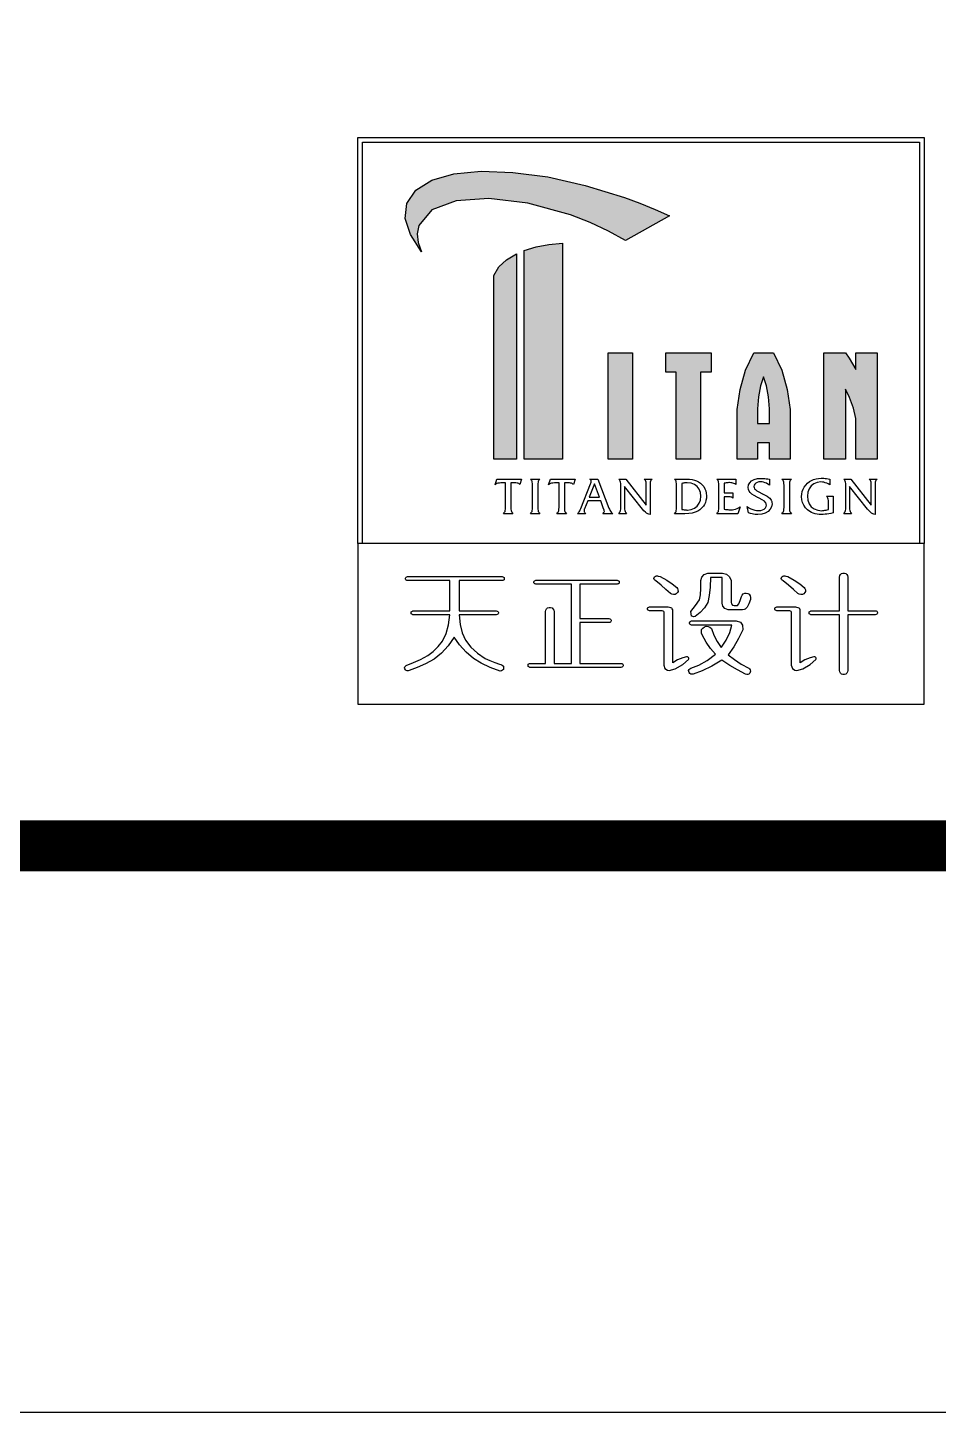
# Model space of a CAD drawing. Header units: millimetres. Extents: x -13522 to 160130, y -106845 to 23204.
# Drawn here: x 86888 to 88495, y -59400 to -56956 of the extents above; entities that cross this region are included whole.
import ezdxf
from ezdxf.enums import TextEntityAlignment as Align

# ---------------------------------------------------------------- set-up
doc = ezdxf.new("R2010")
doc.units = ezdxf.units.MM
doc.layers.add('0DataFlow-NsTitanTitle', color=8, linetype='Continuous')
doc.styles.add('TitleText', font='arial.ttf')

# ---------------------------------------------------------------- blocks, each defined once
blk = doc.blocks.new('titanlogo')
h = blk.add_hatch(color=256)
h.paths.add_polyline_path([(-169.143, 11.133), (-168.794, 10.997), (-168.469, 10.845), (-168.172, 10.68), (-167.392, 11.118), (-167.649, 11.231), (-167.916, 11.339), (-168.191, 11.441), (-168.882, 11.654), (-169.543, 11.802), (-170.16, 11.884), (-170.717, 11.902), (-171.199, 11.856), (-171.589, 11.745), (-171.873, 11.572), (-172.033, 11.335), (-172.059, 11.072), (-171.968, 10.785), (-171.77, 10.481), (-171.829, 10.643), (-171.846, 10.798), (-171.82, 10.945), (-171.589, 11.22), (-171.162, 11.38), (-170.582, 11.42), (-169.894, 11.339)])
h.paths.add_polyline_path([(-169.958, 6.822), (-169.283, 6.822), (-169.283, 10.637), (-169.522, 10.613), (-169.749, 10.569), (-169.958, 10.507)])
h.paths.add_polyline_path([(-170.498, 6.822), (-170.098, 6.822), (-170.098, 10.447), (-170.272, 10.342), (-170.407, 10.214), (-170.498, 10.062)])
h.paths.add_polyline_path([(-168.476, 6.822), (-168.045, 6.822), (-168.045, 8.7), (-168.476, 8.7)])
h.paths.add_polyline_path([(-167.276, 6.822), (-166.845, 6.822), (-166.845, 8.359), (-166.66, 8.359), (-166.66, 8.7), (-166.927, 8.7), (-167.193, 8.7), (-167.46, 8.7), (-167.46, 8.359), (-167.276, 8.359)])
h.paths.add_polyline_path([(-166.203, 6.822), (-165.839, 6.822), (-165.839, 7.108), (-165.631, 7.108), (-165.631, 6.822), (-165.267, 6.822), (-165.267, 7.696), (-165.321, 8.049), (-165.414, 8.391), (-165.562, 8.7), (-165.908, 8.7), (-166.056, 8.391), (-166.15, 8.049), (-166.203, 7.696)])
h.paths.add_polyline_path([(-165.839, 7.449), (-165.839, 7.713), (-165.824, 7.921), (-165.79, 8.114), (-165.735, 8.276), (-165.683, 8.114), (-165.649, 7.921), (-165.631, 7.713), (-165.631, 7.449)], flags=16)
h.paths.add_polyline_path([(-164.669, 6.822), (-164.291, 6.822), (-164.291, 8.059), (-164.217, 7.911), (-164.149, 7.72), (-164.109, 7.541), (-164.109, 6.822), (-163.732, 6.822), (-163.732, 8.7), (-164.109, 8.7), (-164.109, 8.407), (-164.165, 8.506), (-164.227, 8.603), (-164.291, 8.7), (-164.669, 8.7)])
for p, q in [((-172.897, 12.498), (-162.899, 12.498)), ((-172.897, 5.333), (-172.897, 12.498)), ((-162.899, 12.498), (-162.899, 5.333)), ((-172.814, 12.415), (-162.982, 12.415)), ((-172.814, 5.333), (-172.814, 12.415)), ((-162.982, 12.415), (-162.982, 5.333)), ((-171.873, 11.572), (-171.589, 11.745)), ((-171.589, 11.745), (-171.199, 11.856)), ((-171.199, 11.856), (-170.717, 11.902)), ((-170.717, 11.902), (-170.16, 11.884)), ((-170.16, 11.884), (-169.543, 11.802)), ((-169.543, 11.802), (-168.882, 11.654)), ((-172.033, 11.335), (-171.873, 11.572)), ((-168.882, 11.654), (-168.191, 11.441)), ((-172.059, 11.072), (-172.033, 11.335)), ((-171.162, 11.38), (-171.589, 11.22)), ((-170.582, 11.42), (-171.162, 11.38)), ((-169.894, 11.339), (-170.582, 11.42)), ((-169.143, 11.133), (-169.894, 11.339)), ((-168.191, 11.441), (-167.916, 11.339)), ((-167.916, 11.339), (-167.649, 11.231)), ((-171.968, 10.785), (-172.059, 11.072)), ((-171.589, 11.22), (-171.82, 10.945)), ((-168.794, 10.997), (-169.143, 11.133)), ((-168.469, 10.845), (-168.794, 10.997)), ((-167.392, 11.118), (-168.172, 10.68)), ((-167.649, 11.231), (-167.392, 11.118)), ((-171.77, 10.481), (-171.968, 10.785)), ((-171.82, 10.945), (-171.846, 10.798)), ((-171.846, 10.798), (-171.829, 10.643)), ((-168.172, 10.68), (-168.469, 10.845)), ((-171.829, 10.643), (-171.77, 10.481)), ((-169.958, 10.507), (-169.749, 10.569)), ((-169.749, 10.569), (-169.522, 10.613)), ((-169.522, 10.613), (-169.283, 10.637)), ((-169.283, 10.637), (-169.283, 6.822)), ((-170.407, 10.214), (-170.272, 10.342)), ((-170.272, 10.342), (-170.098, 10.447)), ((-170.098, 10.447), (-170.098, 6.822)), ((-169.958, 6.822), (-169.958, 10.507)), ((-170.498, 10.062), (-170.407, 10.214)), ((-170.498, 6.822), (-170.498, 10.062)), ((-168.476, 8.7), (-168.045, 8.7)), ((-168.476, 6.822), (-168.476, 8.7)), ((-168.045, 8.7), (-168.045, 6.822)), ((-167.46, 8.359), (-167.46, 8.7)), ((-167.46, 8.7), (-167.193, 8.7)), ((-167.193, 8.7), (-166.927, 8.7)), ((-166.927, 8.7), (-166.66, 8.7)), ((-166.66, 8.7), (-166.66, 8.359)), ((-166.056, 8.391), (-165.908, 8.7)), ((-165.908, 8.7), (-165.562, 8.7)), ((-165.562, 8.7), (-165.414, 8.391)), ((-164.669, 8.7), (-164.291, 8.7)), ((-164.669, 6.822), (-164.669, 8.7)), ((-164.291, 8.7), (-164.227, 8.603)), ((-164.227, 8.603), (-164.165, 8.506)), ((-164.109, 8.407), (-164.109, 8.7)), ((-164.109, 8.7), (-163.732, 8.7)), ((-163.732, 8.7), (-163.732, 6.822)), ((-167.276, 8.359), (-167.46, 8.359)), ((-167.276, 6.822), (-167.276, 8.359)), ((-166.66, 8.359), (-166.845, 8.359)), ((-166.845, 8.359), (-166.845, 6.822)), ((-166.15, 8.049), (-166.056, 8.391)), ((-165.414, 8.391), (-165.321, 8.049)), ((-164.165, 8.506), (-164.109, 8.407)), ((-165.79, 8.114), (-165.824, 7.921)), ((-165.735, 8.276), (-165.79, 8.114)), ((-165.683, 8.114), (-165.735, 8.276)), ((-165.649, 7.921), (-165.683, 8.114)), ((-166.203, 7.696), (-166.15, 8.049)), ((-165.824, 7.921), (-165.839, 7.713)), ((-165.631, 7.713), (-165.649, 7.921)), ((-165.321, 8.049), (-165.267, 7.696)), ((-164.217, 7.911), (-164.291, 8.059)), ((-164.291, 8.059), (-164.291, 6.822)), ((-164.149, 7.72), (-164.217, 7.911)), ((-166.203, 6.822), (-166.203, 7.696)), ((-165.839, 7.713), (-165.839, 7.449)), ((-165.631, 7.449), (-165.631, 7.713)), ((-165.267, 7.696), (-165.267, 6.822)), ((-164.109, 7.541), (-164.149, 7.72)), ((-165.839, 7.449), (-165.631, 7.449)), ((-164.109, 6.822), (-164.109, 7.541)), ((-165.631, 7.108), (-165.839, 7.108)), ((-165.839, 7.108), (-165.839, 6.822)), ((-165.631, 6.822), (-165.631, 7.108)), ((-170.098, 6.822), (-170.498, 6.822)), ((-169.283, 6.822), (-169.958, 6.822)), ((-168.045, 6.822), (-168.476, 6.822)), ((-166.845, 6.822), (-167.276, 6.822)), ((-165.839, 6.822), (-166.203, 6.822)), ((-165.267, 6.822), (-165.631, 6.822)), ((-164.291, 6.822), (-164.669, 6.822)), ((-163.732, 6.822), (-164.109, 6.822)), ((-170.472, 6.371), (-170.442, 6.471)), ((-170.458, 6.381), (-170.472, 6.371)), ((-170.441, 6.39), (-170.458, 6.381)), ((-170.442, 6.471), (-170.005, 6.471)), ((-170.422, 6.396), (-170.441, 6.39)), ((-170.398, 6.4), (-170.422, 6.396)), ((-170.371, 6.403), (-170.398, 6.4)), ((-170.339, 6.404), (-170.371, 6.403)), ((-170.29, 6.404), (-170.339, 6.404)), ((-170.29, 5.968), (-170.29, 6.404)), ((-170.126, 6.404), (-170.194, 6.404)), ((-170.194, 6.404), (-170.194, 5.968)), ((-170.105, 6.403), (-170.126, 6.404)), ((-170.086, 6.401), (-170.105, 6.403)), ((-170.07, 6.396), (-170.086, 6.401)), ((-170.056, 6.39), (-170.07, 6.396)), ((-170.044, 6.382), (-170.056, 6.39)), ((-170.034, 6.372), (-170.044, 6.382)), ((-170.005, 6.471), (-170.034, 6.372)), ((-169.837, 6.459), (-169.849, 6.471)), ((-169.849, 6.471), (-169.682, 6.471)), ((-169.828, 6.446), (-169.837, 6.459)), ((-169.821, 6.432), (-169.828, 6.446)), ((-169.817, 6.414), (-169.821, 6.432)), ((-169.814, 6.392), (-169.817, 6.414)), ((-169.813, 6.363), (-169.814, 6.392)), ((-169.813, 5.968), (-169.813, 6.363)), ((-169.717, 6.392), (-169.718, 6.363)), ((-169.718, 6.363), (-169.718, 5.968)), ((-169.714, 6.414), (-169.717, 6.392)), ((-169.71, 6.432), (-169.714, 6.414)), ((-169.703, 6.446), (-169.71, 6.432)), ((-169.694, 6.459), (-169.703, 6.446)), ((-169.682, 6.471), (-169.694, 6.459)), ((-169.528, 6.371), (-169.497, 6.471)), ((-169.514, 6.381), (-169.528, 6.371)), ((-169.497, 6.39), (-169.514, 6.381)), ((-169.497, 6.471), (-169.061, 6.471)), ((-169.477, 6.396), (-169.497, 6.39)), ((-169.454, 6.4), (-169.477, 6.396)), ((-169.426, 6.403), (-169.454, 6.4)), ((-169.394, 6.404), (-169.426, 6.403)), ((-169.345, 6.404), (-169.394, 6.404)), ((-169.345, 5.968), (-169.345, 6.404)), ((-169.181, 6.404), (-169.25, 6.404)), ((-169.25, 6.404), (-169.25, 5.968)), ((-169.16, 6.403), (-169.181, 6.404)), ((-169.141, 6.401), (-169.16, 6.403)), ((-169.125, 6.396), (-169.141, 6.401)), ((-169.111, 6.39), (-169.125, 6.396)), ((-169.099, 6.382), (-169.111, 6.39)), ((-169.089, 6.372), (-169.099, 6.382)), ((-169.061, 6.471), (-169.089, 6.372)), ((-168.959, 5.953), (-168.787, 6.389)), ((-168.719, 6.386), (-168.813, 6.15)), ((-168.791, 6.465), (-168.798, 6.471)), ((-168.798, 6.471), (-168.659, 6.471)), ((-168.786, 6.459), (-168.791, 6.465)), ((-168.787, 6.389), (-168.784, 6.397)), ((-168.782, 6.453), (-168.786, 6.459)), ((-168.784, 6.397), (-168.781, 6.405)), ((-168.779, 6.447), (-168.782, 6.453)), ((-168.781, 6.405), (-168.779, 6.413)), ((-168.777, 6.441), (-168.779, 6.447)), ((-168.779, 6.413), (-168.778, 6.42)), ((-168.778, 6.42), (-168.777, 6.427)), ((-168.777, 6.434), (-168.777, 6.441)), ((-168.777, 6.427), (-168.777, 6.434)), ((-168.632, 6.15), (-168.719, 6.386)), ((-168.659, 6.471), (-168.465, 5.959)), ((-168.279, 6.459), (-168.291, 6.471)), ((-168.291, 6.471), (-168.167, 6.471)), ((-168.27, 6.446), (-168.279, 6.459)), ((-168.263, 6.432), (-168.27, 6.446)), ((-168.258, 6.414), (-168.263, 6.432)), ((-168.256, 6.392), (-168.258, 6.414)), ((-168.255, 6.363), (-168.256, 6.392)), ((-168.255, 5.968), (-168.255, 6.363)), ((-168.167, 6.471), (-167.805, 6.012)), ((-167.83, 6.459), (-167.841, 6.471)), ((-167.841, 6.471), (-167.703, 6.471)), ((-167.82, 6.446), (-167.83, 6.459)), ((-167.814, 6.432), (-167.82, 6.446)), ((-167.809, 6.414), (-167.814, 6.432)), ((-167.806, 6.392), (-167.809, 6.414)), ((-167.805, 6.363), (-167.806, 6.392)), ((-167.805, 6.012), (-167.805, 6.363)), ((-167.738, 6.392), (-167.739, 6.363)), ((-167.739, 6.363), (-167.739, 5.846)), ((-167.735, 6.414), (-167.738, 6.392)), ((-167.731, 6.432), (-167.735, 6.414)), ((-167.724, 6.446), (-167.731, 6.432)), ((-167.715, 6.459), (-167.724, 6.446)), ((-167.703, 6.471), (-167.715, 6.459)), ((-167.294, 6.459), (-167.306, 6.471)), ((-167.306, 6.471), (-167.093, 6.471)), ((-167.285, 6.446), (-167.294, 6.459)), ((-167.279, 6.433), (-167.285, 6.446)), ((-167.275, 6.416), (-167.279, 6.433)), ((-167.272, 6.392), (-167.275, 6.416)), ((-167.271, 6.363), (-167.272, 6.392)), ((-167.271, 5.968), (-167.271, 6.363)), ((-167.159, 6.398), (-167.175, 6.394)), ((-167.175, 6.394), (-167.175, 5.934)), ((-167.143, 6.401), (-167.159, 6.398)), ((-167.128, 6.404), (-167.143, 6.401)), ((-167.112, 6.405), (-167.128, 6.404)), ((-167.097, 6.406), (-167.112, 6.405)), ((-167.082, 6.407), (-167.097, 6.406)), ((-167.093, 6.471), (-167.04, 6.469)), ((-167.014, 6.399), (-167.082, 6.407)), ((-167.04, 6.469), (-166.992, 6.463)), ((-166.955, 6.377), (-167.014, 6.399)), ((-166.992, 6.463), (-166.952, 6.454)), ((-166.907, 6.341), (-166.955, 6.377)), ((-166.952, 6.454), (-166.916, 6.441)), ((-166.916, 6.441), (-166.881, 6.422)), ((-166.881, 6.422), (-166.849, 6.399)), ((-166.849, 6.399), (-166.816, 6.37)), ((-166.816, 6.37), (-166.789, 6.337)), ((-166.549, 6.459), (-166.561, 6.471)), ((-166.561, 6.471), (-166.226, 6.471)), ((-166.54, 6.446), (-166.549, 6.459)), ((-166.533, 6.432), (-166.54, 6.446)), ((-166.529, 6.414), (-166.533, 6.432)), ((-166.526, 6.392), (-166.529, 6.414)), ((-166.525, 6.363), (-166.526, 6.392)), ((-166.525, 5.968), (-166.525, 6.363)), ((-166.41, 6.4), (-166.429, 6.397)), ((-166.429, 6.397), (-166.429, 6.225)), ((-166.394, 6.403), (-166.41, 6.4)), ((-166.378, 6.405), (-166.394, 6.403)), ((-166.364, 6.407), (-166.378, 6.405)), ((-166.35, 6.408), (-166.364, 6.407)), ((-166.338, 6.408), (-166.35, 6.408)), ((-166.315, 6.407), (-166.338, 6.408)), ((-166.294, 6.405), (-166.315, 6.407)), ((-166.276, 6.4), (-166.294, 6.405)), ((-166.258, 6.394), (-166.276, 6.4)), ((-166.242, 6.386), (-166.258, 6.394)), ((-166.226, 6.375), (-166.242, 6.386)), ((-166.226, 6.471), (-166.226, 6.375)), ((-166.005, 6.321), (-165.999, 6.367)), ((-165.999, 6.367), (-165.979, 6.407)), ((-165.979, 6.407), (-165.945, 6.439)), ((-165.945, 6.439), (-165.899, 6.464)), ((-165.901, 6.363), (-165.904, 6.34)), ((-165.89, 6.382), (-165.901, 6.363)), ((-165.899, 6.464), (-165.844, 6.478)), ((-165.873, 6.399), (-165.89, 6.382)), ((-165.849, 6.411), (-165.873, 6.399)), ((-165.821, 6.419), (-165.849, 6.411)), ((-165.844, 6.478), (-165.779, 6.483)), ((-165.788, 6.421), (-165.821, 6.419)), ((-165.761, 6.42), (-165.788, 6.421)), ((-165.779, 6.483), (-165.758, 6.483)), ((-165.735, 6.415), (-165.761, 6.42)), ((-165.758, 6.483), (-165.735, 6.481)), ((-165.735, 6.481), (-165.712, 6.479)), ((-165.709, 6.407), (-165.735, 6.415)), ((-165.712, 6.479), (-165.687, 6.476)), ((-165.683, 6.396), (-165.709, 6.407)), ((-165.687, 6.476), (-165.66, 6.472)), ((-165.658, 6.382), (-165.683, 6.396)), ((-165.66, 6.472), (-165.633, 6.467)), ((-165.633, 6.364), (-165.658, 6.382)), ((-165.633, 6.467), (-165.633, 6.364)), ((-165.398, 6.459), (-165.41, 6.471)), ((-165.41, 6.471), (-165.243, 6.471)), ((-165.389, 6.446), (-165.398, 6.459)), ((-165.382, 6.432), (-165.389, 6.446)), ((-165.378, 6.414), (-165.382, 6.432)), ((-165.375, 6.392), (-165.378, 6.414)), ((-165.374, 6.363), (-165.375, 6.392)), ((-165.374, 5.968), (-165.374, 6.363)), ((-165.278, 6.392), (-165.279, 6.363)), ((-165.279, 6.363), (-165.279, 5.968)), ((-165.275, 6.414), (-165.278, 6.392)), ((-165.271, 6.432), (-165.275, 6.414)), ((-165.264, 6.446), (-165.271, 6.432)), ((-165.255, 6.459), (-165.264, 6.446)), ((-165.243, 6.471), (-165.255, 6.459)), ((-165.016, 6.329), (-164.99, 6.365)), ((-164.99, 6.365), (-164.958, 6.399)), ((-164.958, 6.399), (-164.925, 6.425)), ((-164.925, 6.425), (-164.89, 6.447)), ((-164.847, 6.389), (-164.895, 6.351)), ((-164.89, 6.447), (-164.851, 6.464)), ((-164.851, 6.464), (-164.809, 6.476)), ((-164.79, 6.412), (-164.847, 6.389)), ((-164.809, 6.476), (-164.765, 6.483)), ((-164.724, 6.419), (-164.79, 6.412)), ((-164.765, 6.483), (-164.719, 6.486)), ((-164.697, 6.418), (-164.724, 6.419)), ((-164.719, 6.486), (-164.697, 6.485)), ((-164.697, 6.485), (-164.674, 6.484)), ((-164.671, 6.414), (-164.697, 6.418)), ((-164.674, 6.484), (-164.65, 6.481)), ((-164.645, 6.407), (-164.671, 6.414)), ((-164.65, 6.481), (-164.623, 6.478)), ((-164.619, 6.398), (-164.645, 6.407)), ((-164.623, 6.478), (-164.596, 6.473)), ((-164.593, 6.385), (-164.619, 6.398)), ((-164.596, 6.473), (-164.567, 6.467)), ((-164.567, 6.37), (-164.593, 6.385)), ((-164.567, 6.467), (-164.567, 6.37)), ((-164.308, 6.459), (-164.32, 6.471)), ((-164.32, 6.471), (-164.196, 6.471)), ((-164.299, 6.446), (-164.308, 6.459)), ((-164.292, 6.432), (-164.299, 6.446)), ((-164.288, 6.414), (-164.292, 6.432)), ((-164.285, 6.392), (-164.288, 6.414)), ((-164.284, 6.363), (-164.285, 6.392)), ((-164.284, 5.968), (-164.284, 6.363)), ((-164.196, 6.471), (-163.834, 6.012)), ((-163.859, 6.459), (-163.87, 6.471)), ((-163.87, 6.471), (-163.732, 6.471)), ((-163.85, 6.446), (-163.859, 6.459)), ((-163.843, 6.432), (-163.85, 6.446)), ((-163.838, 6.414), (-163.843, 6.432)), ((-163.835, 6.392), (-163.838, 6.414)), ((-163.834, 6.363), (-163.835, 6.392)), ((-163.834, 6.012), (-163.834, 6.363)), ((-163.767, 6.392), (-163.768, 6.363)), ((-163.768, 6.363), (-163.768, 5.846)), ((-163.765, 6.414), (-163.767, 6.392)), ((-163.76, 6.432), (-163.765, 6.414)), ((-163.753, 6.446), (-163.76, 6.432)), ((-163.744, 6.459), (-163.753, 6.446)), ((-163.732, 6.471), (-163.744, 6.459)), ((-168.813, 6.15), (-168.632, 6.15)), ((-167.872, 5.942), (-168.187, 6.339)), ((-168.187, 6.339), (-168.187, 5.968)), ((-166.87, 6.292), (-166.907, 6.341)), ((-166.848, 6.234), (-166.87, 6.292)), ((-166.841, 6.167), (-166.848, 6.234)), ((-166.848, 6.101), (-166.841, 6.167)), ((-166.789, 6.337), (-166.769, 6.301)), ((-166.769, 6.301), (-166.754, 6.261)), ((-166.754, 6.261), (-166.745, 6.219)), ((-166.744, 6.134), (-166.751, 6.095)), ((-166.745, 6.219), (-166.742, 6.175)), ((-166.742, 6.175), (-166.744, 6.134)), ((-166.429, 6.225), (-166.279, 6.225)), ((-166.374, 6.158), (-166.429, 6.158)), ((-166.429, 6.158), (-166.429, 5.939)), ((-166.345, 6.158), (-166.374, 6.158)), ((-166.323, 6.156), (-166.345, 6.158)), ((-166.308, 6.153), (-166.323, 6.156)), ((-166.296, 6.149), (-166.308, 6.153)), ((-166.287, 6.143), (-166.296, 6.149)), ((-166.279, 6.136), (-166.287, 6.143)), ((-166.279, 6.225), (-166.279, 6.136)), ((-166.002, 6.288), (-166.005, 6.321)), ((-165.991, 6.258), (-166.002, 6.288)), ((-165.972, 6.232), (-165.991, 6.258)), ((-165.944, 6.206), (-165.972, 6.232)), ((-165.903, 6.178), (-165.944, 6.206)), ((-165.904, 6.34), (-165.902, 6.32)), ((-165.85, 6.149), (-165.903, 6.178)), ((-165.902, 6.32), (-165.893, 6.301)), ((-165.893, 6.301), (-165.879, 6.284)), ((-165.879, 6.284), (-165.856, 6.265)), ((-165.856, 6.265), (-165.818, 6.243)), ((-165.84, 6.144), (-165.85, 6.149)), ((-165.827, 6.138), (-165.84, 6.144)), ((-165.813, 6.131), (-165.827, 6.138)), ((-165.818, 6.243), (-165.767, 6.218)), ((-165.758, 6.102), (-165.813, 6.131)), ((-165.767, 6.218), (-165.763, 6.216)), ((-165.763, 6.216), (-165.758, 6.213)), ((-165.758, 6.213), (-165.752, 6.211)), ((-165.752, 6.211), (-165.707, 6.189)), ((-165.707, 6.189), (-165.67, 6.168)), ((-165.67, 6.168), (-165.642, 6.148)), ((-165.642, 6.148), (-165.625, 6.133)), ((-165.625, 6.133), (-165.611, 6.116)), ((-165.611, 6.116), (-165.599, 6.097)), ((-165.065, 6.161), (-165.062, 6.206)), ((-165.06, 6.107), (-165.065, 6.161)), ((-165.062, 6.206), (-165.052, 6.249)), ((-165.052, 6.249), (-165.037, 6.29)), ((-165.037, 6.29), (-165.016, 6.329)), ((-164.952, 6.239), (-164.96, 6.169)), ((-164.96, 6.169), (-164.952, 6.096)), ((-164.931, 6.3), (-164.952, 6.239)), ((-164.895, 6.351), (-164.931, 6.3)), ((-164.614, 6.158), (-164.625, 6.17)), ((-164.625, 6.17), (-164.506, 6.17)), ((-164.604, 6.145), (-164.614, 6.158)), ((-164.598, 6.131), (-164.604, 6.145)), ((-164.593, 6.114), (-164.598, 6.131)), ((-164.59, 6.091), (-164.593, 6.114)), ((-164.506, 6.17), (-164.506, 5.873)), ((-163.901, 5.942), (-164.217, 6.339)), ((-164.217, 6.339), (-164.217, 5.968)), ((-170.326, 5.86), (-170.314, 5.873)), ((-170.314, 5.873), (-170.305, 5.886)), ((-170.305, 5.886), (-170.298, 5.9)), ((-170.298, 5.9), (-170.293, 5.918)), ((-170.293, 5.918), (-170.291, 5.94)), ((-170.291, 5.94), (-170.29, 5.968)), ((-170.194, 5.968), (-170.193, 5.94)), ((-170.193, 5.94), (-170.191, 5.918)), ((-170.191, 5.918), (-170.186, 5.9)), ((-170.186, 5.9), (-170.179, 5.886)), ((-170.179, 5.886), (-170.17, 5.873)), ((-170.17, 5.873), (-170.158, 5.86)), ((-169.849, 5.86), (-169.837, 5.873)), ((-169.837, 5.873), (-169.828, 5.886)), ((-169.828, 5.886), (-169.821, 5.9)), ((-169.821, 5.9), (-169.817, 5.918)), ((-169.817, 5.918), (-169.814, 5.94)), ((-169.814, 5.94), (-169.813, 5.968)), ((-169.718, 5.968), (-169.717, 5.94)), ((-169.717, 5.94), (-169.714, 5.918)), ((-169.714, 5.918), (-169.71, 5.9)), ((-169.71, 5.9), (-169.703, 5.886)), ((-169.703, 5.886), (-169.694, 5.873)), ((-169.694, 5.873), (-169.682, 5.86)), ((-169.381, 5.86), (-169.369, 5.873)), ((-169.369, 5.873), (-169.36, 5.886)), ((-169.36, 5.886), (-169.353, 5.9)), ((-169.353, 5.9), (-169.349, 5.918)), ((-169.349, 5.918), (-169.346, 5.94)), ((-169.346, 5.94), (-169.345, 5.968)), ((-169.25, 5.968), (-169.249, 5.94)), ((-169.249, 5.94), (-169.246, 5.918)), ((-169.246, 5.918), (-169.241, 5.9)), ((-169.241, 5.9), (-169.235, 5.886)), ((-169.235, 5.886), (-169.225, 5.873)), ((-169.225, 5.873), (-169.214, 5.86)), ((-169.021, 5.86), (-169.009, 5.87)), ((-169.009, 5.87), (-168.998, 5.881)), ((-168.998, 5.881), (-168.988, 5.894)), ((-168.988, 5.894), (-168.979, 5.91)), ((-168.979, 5.91), (-168.969, 5.93)), ((-168.969, 5.93), (-168.959, 5.953)), ((-168.902, 5.917), (-168.903, 5.91)), ((-168.903, 5.91), (-168.903, 5.903)), ((-168.903, 5.903), (-168.903, 5.897)), ((-168.903, 5.897), (-168.9, 5.891)), ((-168.901, 5.924), (-168.902, 5.917)), ((-168.9, 5.93), (-168.901, 5.924)), ((-168.898, 5.937), (-168.9, 5.93)), ((-168.9, 5.891), (-168.897, 5.884)), ((-168.895, 5.943), (-168.898, 5.937)), ((-168.897, 5.884), (-168.892, 5.877)), ((-168.837, 6.089), (-168.895, 5.943)), ((-168.892, 5.877), (-168.885, 5.869)), ((-168.885, 5.869), (-168.876, 5.86)), ((-168.609, 6.089), (-168.837, 6.089)), ((-168.557, 5.948), (-168.609, 6.089)), ((-168.568, 5.863), (-168.555, 5.878)), ((-168.556, 5.946), (-168.557, 5.948)), ((-168.555, 5.944), (-168.556, 5.946)), ((-168.555, 5.941), (-168.555, 5.944)), ((-168.549, 5.924), (-168.555, 5.941)), ((-168.555, 5.878), (-168.547, 5.89)), ((-168.545, 5.911), (-168.549, 5.924)), ((-168.547, 5.89), (-168.544, 5.9)), ((-168.544, 5.9), (-168.545, 5.911)), ((-168.465, 5.959), (-168.456, 5.938)), ((-168.456, 5.938), (-168.446, 5.919)), ((-168.446, 5.919), (-168.436, 5.903)), ((-168.436, 5.903), (-168.424, 5.888)), ((-168.424, 5.888), (-168.411, 5.874)), ((-168.411, 5.874), (-168.395, 5.86)), ((-168.291, 5.86), (-168.279, 5.873)), ((-168.279, 5.873), (-168.27, 5.886)), ((-168.27, 5.886), (-168.263, 5.9)), ((-168.263, 5.9), (-168.258, 5.918)), ((-168.258, 5.918), (-168.256, 5.94)), ((-168.256, 5.94), (-168.255, 5.968)), ((-168.187, 5.968), (-168.187, 5.939)), ((-168.187, 5.939), (-168.184, 5.916)), ((-168.184, 5.916), (-168.179, 5.899)), ((-168.179, 5.899), (-168.173, 5.885)), ((-168.173, 5.885), (-168.164, 5.872)), ((-168.164, 5.872), (-168.152, 5.86)), ((-167.845, 5.909), (-167.872, 5.942)), ((-167.821, 5.884), (-167.845, 5.909)), ((-167.8, 5.867), (-167.821, 5.884)), ((-167.78, 5.856), (-167.8, 5.867)), ((-167.306, 5.86), (-167.294, 5.872)), ((-167.294, 5.872), (-167.285, 5.885)), ((-167.285, 5.885), (-167.279, 5.899)), ((-167.279, 5.899), (-167.275, 5.916)), ((-167.275, 5.916), (-167.272, 5.939)), ((-167.272, 5.939), (-167.271, 5.968)), ((-167.175, 5.934), (-167.153, 5.931)), ((-167.153, 5.931), (-167.134, 5.928)), ((-167.134, 5.928), (-167.117, 5.926)), ((-167.117, 5.926), (-167.102, 5.925)), ((-167.102, 5.925), (-167.088, 5.924)), ((-167.088, 5.924), (-167.075, 5.924)), ((-167.075, 5.924), (-167.011, 5.932)), ((-166.992, 5.871), (-167.052, 5.863)), ((-167.011, 5.932), (-166.955, 5.955)), ((-166.941, 5.884), (-166.992, 5.871)), ((-166.955, 5.955), (-166.907, 5.993)), ((-166.896, 5.903), (-166.941, 5.884)), ((-166.907, 5.993), (-166.87, 6.043)), ((-166.857, 5.929), (-166.896, 5.903)), ((-166.87, 6.043), (-166.848, 6.101)), ((-166.822, 5.961), (-166.857, 5.929)), ((-166.797, 5.991), (-166.822, 5.961)), ((-166.777, 6.023), (-166.797, 5.991)), ((-166.762, 6.058), (-166.777, 6.023)), ((-166.751, 6.095), (-166.762, 6.058)), ((-166.561, 5.86), (-166.549, 5.873)), ((-166.549, 5.873), (-166.54, 5.886)), ((-166.54, 5.886), (-166.533, 5.9)), ((-166.533, 5.9), (-166.529, 5.918)), ((-166.529, 5.918), (-166.526, 5.94)), ((-166.526, 5.94), (-166.525, 5.968)), ((-166.429, 5.939), (-166.406, 5.936)), ((-166.406, 5.936), (-166.385, 5.934)), ((-166.385, 5.934), (-166.366, 5.932)), ((-166.366, 5.932), (-166.348, 5.93)), ((-166.348, 5.93), (-166.332, 5.929)), ((-166.332, 5.929), (-166.317, 5.929)), ((-166.317, 5.929), (-166.286, 5.93)), ((-166.286, 5.93), (-166.257, 5.934)), ((-166.257, 5.934), (-166.229, 5.941)), ((-166.229, 5.941), (-166.202, 5.951)), ((-166.202, 5.951), (-166.175, 5.964)), ((-166.148, 5.98), (-166.19, 5.86)), ((-166.175, 5.964), (-166.148, 5.98)), ((-165.998, 5.874), (-166.027, 5.985)), ((-166.027, 5.985), (-165.992, 5.963)), ((-165.967, 5.865), (-165.998, 5.874)), ((-165.992, 5.963), (-165.958, 5.945)), ((-165.958, 5.945), (-165.924, 5.932)), ((-165.924, 5.932), (-165.89, 5.922)), ((-165.89, 5.922), (-165.857, 5.916)), ((-165.857, 5.916), (-165.824, 5.914)), ((-165.824, 5.914), (-165.785, 5.917)), ((-165.785, 5.917), (-165.752, 5.926)), ((-165.708, 5.868), (-165.768, 5.85)), ((-165.72, 6.078), (-165.758, 6.102)), ((-165.752, 5.926), (-165.723, 5.941)), ((-165.723, 5.941), (-165.702, 5.961)), ((-165.7, 6.059), (-165.72, 6.078)), ((-165.656, 5.899), (-165.708, 5.868)), ((-165.702, 5.961), (-165.689, 5.985)), ((-165.696, 6.052), (-165.7, 6.059)), ((-165.692, 6.044), (-165.696, 6.052)), ((-165.689, 6.036), (-165.692, 6.044)), ((-165.687, 6.028), (-165.689, 6.036)), ((-165.689, 5.985), (-165.685, 6.012)), ((-165.686, 6.02), (-165.687, 6.028)), ((-165.685, 6.012), (-165.686, 6.02)), ((-165.616, 5.938), (-165.656, 5.899)), ((-165.592, 5.982), (-165.616, 5.938)), ((-165.599, 6.097), (-165.591, 6.076)), ((-165.584, 6.032), (-165.592, 5.982)), ((-165.591, 6.076), (-165.586, 6.055)), ((-165.586, 6.055), (-165.584, 6.032)), ((-165.41, 5.86), (-165.398, 5.873)), ((-165.398, 5.873), (-165.389, 5.886)), ((-165.389, 5.886), (-165.382, 5.9)), ((-165.382, 5.9), (-165.378, 5.918)), ((-165.378, 5.918), (-165.375, 5.94)), ((-165.375, 5.94), (-165.374, 5.968)), ((-165.279, 5.968), (-165.278, 5.94)), ((-165.278, 5.94), (-165.275, 5.918)), ((-165.275, 5.918), (-165.271, 5.9)), ((-165.271, 5.9), (-165.264, 5.886)), ((-165.264, 5.886), (-165.255, 5.873)), ((-165.255, 5.873), (-165.243, 5.86)), ((-165.047, 6.056), (-165.06, 6.107)), ((-165.026, 6.008), (-165.047, 6.056)), ((-164.997, 5.964), (-165.026, 6.008)), ((-164.961, 5.927), (-164.997, 5.964)), ((-164.919, 5.896), (-164.961, 5.927)), ((-164.952, 6.096), (-164.929, 6.034)), ((-164.929, 6.034), (-164.892, 5.982)), ((-164.89, 5.881), (-164.919, 5.896)), ((-164.892, 5.982), (-164.841, 5.944)), ((-164.859, 5.868), (-164.89, 5.881)), ((-164.826, 5.858), (-164.859, 5.868)), ((-164.841, 5.944), (-164.78, 5.921)), ((-164.78, 5.921), (-164.708, 5.913)), ((-164.708, 5.913), (-164.69, 5.914)), ((-164.69, 5.914), (-164.671, 5.916)), ((-164.671, 5.916), (-164.652, 5.919)), ((-164.652, 5.919), (-164.632, 5.922)), ((-164.632, 5.922), (-164.611, 5.928)), ((-164.611, 5.928), (-164.589, 5.934)), ((-164.589, 6.063), (-164.59, 6.091)), ((-164.589, 5.934), (-164.589, 6.063)), ((-164.506, 5.873), (-164.545, 5.865)), ((-164.32, 5.86), (-164.308, 5.873)), ((-164.308, 5.873), (-164.299, 5.886)), ((-164.299, 5.886), (-164.292, 5.9)), ((-164.292, 5.9), (-164.288, 5.918)), ((-164.288, 5.918), (-164.285, 5.94)), ((-164.285, 5.94), (-164.284, 5.968)), ((-164.217, 5.968), (-164.216, 5.939)), ((-164.216, 5.939), (-164.213, 5.916)), ((-164.213, 5.916), (-164.209, 5.899)), ((-164.209, 5.899), (-164.202, 5.885)), ((-164.202, 5.885), (-164.193, 5.872)), ((-164.193, 5.872), (-164.181, 5.86)), ((-163.874, 5.909), (-163.901, 5.942)), ((-163.85, 5.884), (-163.874, 5.909)), ((-163.829, 5.867), (-163.85, 5.884)), ((-163.809, 5.856), (-163.829, 5.867)), ((-170.158, 5.86), (-170.326, 5.86)), ((-169.682, 5.86), (-169.849, 5.86)), ((-169.214, 5.86), (-169.381, 5.86)), ((-168.876, 5.86), (-169.021, 5.86)), ((-168.57, 5.86), (-168.568, 5.863)), ((-168.395, 5.86), (-168.57, 5.86)), ((-168.152, 5.86), (-168.291, 5.86)), ((-167.76, 5.849), (-167.78, 5.856)), ((-167.739, 5.846), (-167.76, 5.849)), ((-167.122, 5.86), (-167.306, 5.86)), ((-167.052, 5.863), (-167.122, 5.86)), ((-166.19, 5.86), (-166.561, 5.86)), ((-165.938, 5.857), (-165.967, 5.865)), ((-165.911, 5.852), (-165.938, 5.857)), ((-165.885, 5.847), (-165.911, 5.852)), ((-165.86, 5.845), (-165.885, 5.847)), ((-165.836, 5.844), (-165.86, 5.845)), ((-165.768, 5.85), (-165.836, 5.844)), ((-165.243, 5.86), (-165.41, 5.86)), ((-164.79, 5.851), (-164.826, 5.858)), ((-164.752, 5.847), (-164.79, 5.851)), ((-164.711, 5.846), (-164.752, 5.847)), ((-164.681, 5.846), (-164.711, 5.846)), ((-164.65, 5.849), (-164.681, 5.846)), ((-164.616, 5.852), (-164.65, 5.849)), ((-164.582, 5.858), (-164.616, 5.852)), ((-164.545, 5.865), (-164.582, 5.858)), ((-164.181, 5.86), (-164.32, 5.86)), ((-163.789, 5.849), (-163.809, 5.856)), ((-163.768, 5.846), (-163.789, 5.849)), ((-162.899, 5.333), (-172.897, 5.333)), ((-162.899, 5.333), (-172.897, 5.333)), ((-172.897, 5.333), (-172.897, 2.5)), ((-162.982, 5.333), (-172.814, 5.333)), ((-162.899, 2.5), (-162.899, 5.333)), ((-172.054, 4.72), (-172.051, 4.735)), ((-172.054, 4.707), (-172.054, 4.72)), ((-172.051, 4.695), (-172.054, 4.707)), ((-172.051, 4.735), (-172.041, 4.741)), ((-172.041, 4.689), (-172.051, 4.695)), ((-172.041, 4.741), (-172.031, 4.747)), ((-172.031, 4.683), (-172.041, 4.689)), ((-172.031, 4.747), (-172.021, 4.751)), ((-172.021, 4.679), (-172.031, 4.683)), ((-172.021, 4.751), (-170.348, 4.751)), ((-171.269, 4.679), (-172.021, 4.679)), ((-171.269, 4.145), (-171.269, 4.679)), ((-171.109, 4.679), (-171.109, 4.145)), ((-170.348, 4.679), (-171.109, 4.679)), ((-170.348, 4.751), (-170.334, 4.747)), ((-170.334, 4.683), (-170.348, 4.679)), ((-170.334, 4.747), (-170.323, 4.741)), ((-170.323, 4.689), (-170.334, 4.683)), ((-170.323, 4.741), (-170.314, 4.735)), ((-170.314, 4.695), (-170.323, 4.689)), ((-170.314, 4.735), (-170.31, 4.72)), ((-170.31, 4.707), (-170.314, 4.695)), ((-170.31, 4.72), (-170.31, 4.707)), ((-169.787, 4.655), (-169.786, 4.668)), ((-169.787, 4.642), (-169.787, 4.655)), ((-169.786, 4.668), (-169.774, 4.675)), ((-169.774, 4.675), (-169.764, 4.68)), ((-169.764, 4.68), (-169.755, 4.685)), ((-169.755, 4.685), (-168.321, 4.685)), ((-168.321, 4.685), (-168.308, 4.68)), ((-168.308, 4.68), (-168.296, 4.675)), ((-168.296, 4.675), (-168.285, 4.668)), ((-168.285, 4.668), (-168.282, 4.655)), ((-168.282, 4.655), (-168.282, 4.642)), ((-167.673, 4.714), (-167.668, 4.731)), ((-167.673, 4.714), (-167.668, 4.731)), ((-167.666, 4.699), (-167.673, 4.714)), ((-167.666, 4.699), (-167.673, 4.714)), ((-167.668, 4.731), (-167.658, 4.746)), ((-167.668, 4.731), (-167.658, 4.746)), ((-167.654, 4.686), (-167.666, 4.699)), ((-167.654, 4.686), (-167.666, 4.699)), ((-167.658, 4.746), (-167.644, 4.759)), ((-167.658, 4.746), (-167.644, 4.759)), ((-167.639, 4.675), (-167.654, 4.686)), ((-167.639, 4.675), (-167.654, 4.686)), ((-167.644, 4.759), (-167.626, 4.763)), ((-167.644, 4.759), (-167.626, 4.763)), ((-167.543, 4.598), (-167.639, 4.675)), ((-167.543, 4.598), (-167.639, 4.675)), ((-167.626, 4.763), (-167.609, 4.763)), ((-167.626, 4.763), (-167.609, 4.763)), ((-167.609, 4.763), (-167.592, 4.759)), ((-167.609, 4.763), (-167.592, 4.759)), ((-167.592, 4.759), (-167.557, 4.749)), ((-167.592, 4.759), (-167.557, 4.749)), ((-167.557, 4.749), (-167.442, 4.687)), ((-167.557, 4.749), (-167.442, 4.687)), ((-167.442, 4.687), (-167.345, 4.623)), ((-167.442, 4.687), (-167.345, 4.623)), ((-166.84, 4.678), (-166.822, 4.74)), ((-166.839, 4.542), (-166.84, 4.678)), ((-166.822, 4.74), (-166.782, 4.784)), ((-166.782, 4.784), (-166.719, 4.812)), ((-166.719, 4.812), (-166.46, 4.812)), ((-166.673, 4.735), (-166.676, 4.56)), ((-166.464, 4.735), (-166.673, 4.735)), ((-166.464, 4.283), (-166.464, 4.735)), ((-166.46, 4.812), (-166.388, 4.792)), ((-166.388, 4.792), (-166.336, 4.747)), ((-166.336, 4.747), (-166.306, 4.678)), ((-166.306, 4.678), (-166.306, 4.294)), ((-165.425, 4.714), (-165.42, 4.731)), ((-165.418, 4.699), (-165.425, 4.714)), ((-165.42, 4.731), (-165.41, 4.746)), ((-165.406, 4.686), (-165.418, 4.699)), ((-165.41, 4.746), (-165.396, 4.759)), ((-165.391, 4.675), (-165.406, 4.686)), ((-165.396, 4.759), (-165.378, 4.763)), ((-165.295, 4.598), (-165.391, 4.675)), ((-165.378, 4.763), (-165.361, 4.763)), ((-165.361, 4.763), (-165.344, 4.759)), ((-165.344, 4.759), (-165.309, 4.749)), ((-165.309, 4.749), (-165.194, 4.687)), ((-165.194, 4.687), (-165.097, 4.623)), ((-164.395, 4.742), (-164.391, 4.766)), ((-164.395, 4.146), (-164.395, 4.742)), ((-164.391, 4.766), (-164.379, 4.787)), ((-164.379, 4.787), (-164.361, 4.806)), ((-164.361, 4.806), (-164.335, 4.811)), ((-164.335, 4.811), (-164.309, 4.811)), ((-164.309, 4.811), (-164.283, 4.806)), ((-164.283, 4.806), (-164.265, 4.787)), ((-164.265, 4.787), (-164.252, 4.766)), ((-164.252, 4.766), (-164.248, 4.742)), ((-164.248, 4.742), (-164.248, 4.146)), ((-169.786, 4.631), (-169.787, 4.642)), ((-169.774, 4.624), (-169.786, 4.631)), ((-169.764, 4.619), (-169.774, 4.624)), ((-169.755, 4.614), (-169.764, 4.619)), ((-169.126, 4.614), (-169.755, 4.614)), ((-169.126, 3.218), (-169.126, 4.614)), ((-168.321, 4.614), (-168.978, 4.614)), ((-168.978, 4.614), (-168.978, 4.01)), ((-168.308, 4.619), (-168.321, 4.614)), ((-168.296, 4.624), (-168.308, 4.619)), ((-168.285, 4.631), (-168.296, 4.624)), ((-168.282, 4.642), (-168.285, 4.631)), ((-167.457, 4.523), (-167.543, 4.598)), ((-167.457, 4.523), (-167.543, 4.598)), ((-167.38, 4.45), (-167.457, 4.523)), ((-167.38, 4.45), (-167.457, 4.523)), ((-167.353, 4.44), (-167.38, 4.45)), ((-167.353, 4.44), (-167.38, 4.45)), ((-167.325, 4.435), (-167.353, 4.44)), ((-167.325, 4.435), (-167.353, 4.44)), ((-167.345, 4.623), (-167.267, 4.559)), ((-167.345, 4.623), (-167.267, 4.559)), ((-167.297, 4.436), (-167.325, 4.435)), ((-167.297, 4.436), (-167.325, 4.435)), ((-167.275, 4.448), (-167.297, 4.436)), ((-167.275, 4.448), (-167.297, 4.436)), ((-167.256, 4.466), (-167.275, 4.448)), ((-167.256, 4.466), (-167.275, 4.448)), ((-167.267, 4.559), (-167.253, 4.537)), ((-167.267, 4.559), (-167.253, 4.537)), ((-167.242, 4.489), (-167.256, 4.466)), ((-167.242, 4.489), (-167.256, 4.466)), ((-167.253, 4.537), (-167.245, 4.514)), ((-167.253, 4.537), (-167.245, 4.514)), ((-167.245, 4.514), (-167.242, 4.489)), ((-167.245, 4.514), (-167.242, 4.489)), ((-166.868, 4.34), (-166.848, 4.43)), ((-166.848, 4.43), (-166.839, 4.542)), ((-166.692, 4.413), (-166.719, 4.294)), ((-166.676, 4.56), (-166.692, 4.413)), ((-166.147, 4.325), (-166.127, 4.399)), ((-166.127, 4.399), (-166.112, 4.424)), ((-166.112, 4.424), (-166.092, 4.443)), ((-166.092, 4.443), (-166.067, 4.457)), ((-166.067, 4.457), (-166.039, 4.458)), ((-166.039, 4.458), (-166.013, 4.452)), ((-166.013, 4.452), (-165.988, 4.44)), ((-165.988, 4.44), (-165.973, 4.412)), ((-165.973, 4.412), (-165.965, 4.38)), ((-165.209, 4.523), (-165.295, 4.598)), ((-165.132, 4.45), (-165.209, 4.523)), ((-165.105, 4.44), (-165.132, 4.45)), ((-165.077, 4.435), (-165.105, 4.44)), ((-165.097, 4.623), (-165.019, 4.559)), ((-165.049, 4.436), (-165.077, 4.435)), ((-165.027, 4.448), (-165.049, 4.436)), ((-165.008, 4.466), (-165.027, 4.448)), ((-165.019, 4.559), (-165.005, 4.537)), ((-164.994, 4.489), (-165.008, 4.466)), ((-165.005, 4.537), (-164.997, 4.514)), ((-164.997, 4.514), (-164.994, 4.489)), ((-169.581, 4.134), (-169.575, 4.158)), ((-169.575, 4.158), (-169.564, 4.18)), ((-169.564, 4.18), (-169.546, 4.2)), ((-169.546, 4.2), (-169.52, 4.205)), ((-169.52, 4.205), (-169.494, 4.205)), ((-169.494, 4.205), (-169.467, 4.2)), ((-169.467, 4.2), (-169.451, 4.18)), ((-169.451, 4.18), (-169.439, 4.158)), ((-169.439, 4.158), (-169.433, 4.134)), ((-167.789, 4.192), (-167.791, 4.166)), ((-167.789, 4.192), (-167.791, 4.166)), ((-167.791, 4.166), (-167.752, 4.151)), ((-167.791, 4.166), (-167.752, 4.151)), ((-167.752, 4.207), (-167.789, 4.192)), ((-167.752, 4.207), (-167.789, 4.192)), ((-167.416, 4.207), (-167.752, 4.207)), ((-167.416, 4.207), (-167.752, 4.207)), ((-167.393, 4.205), (-167.416, 4.207)), ((-167.393, 4.205), (-167.416, 4.207)), ((-167.373, 4.201), (-167.393, 4.205)), ((-167.373, 4.201), (-167.393, 4.205)), ((-167.356, 4.193), (-167.373, 4.201)), ((-167.356, 4.193), (-167.373, 4.201)), ((-167.345, 4.18), (-167.356, 4.193)), ((-167.345, 4.18), (-167.356, 4.193)), ((-167.339, 4.162), (-167.345, 4.18)), ((-167.339, 4.162), (-167.345, 4.18)), ((-167.336, 4.137), (-167.339, 4.162)), ((-167.336, 4.137), (-167.339, 4.162)), ((-167.017, 4.136), (-166.939, 4.239)), ((-166.939, 4.239), (-166.868, 4.34)), ((-166.778, 4.199), (-166.853, 4.116)), ((-166.719, 4.294), (-166.778, 4.199)), ((-166.453, 4.225), (-166.464, 4.283)), ((-166.419, 4.184), (-166.453, 4.225)), ((-166.362, 4.16), (-166.419, 4.184)), ((-166.14, 4.16), (-166.362, 4.16)), ((-166.306, 4.294), (-166.3, 4.267)), ((-166.3, 4.267), (-166.282, 4.248)), ((-166.282, 4.248), (-166.251, 4.237)), ((-166.251, 4.237), (-166.196, 4.237)), ((-166.196, 4.237), (-166.17, 4.27)), ((-166.17, 4.27), (-166.147, 4.325)), ((-166.106, 4.162), (-166.14, 4.16)), ((-166.078, 4.168), (-166.106, 4.162)), ((-166.058, 4.177), (-166.078, 4.168)), ((-166.024, 4.21), (-166.058, 4.177)), ((-165.994, 4.266), (-166.024, 4.21)), ((-165.966, 4.346), (-165.994, 4.266)), ((-165.965, 4.38), (-165.966, 4.346)), ((-165.541, 4.192), (-165.543, 4.166)), ((-165.543, 4.166), (-165.504, 4.151)), ((-165.504, 4.207), (-165.541, 4.192)), ((-165.168, 4.207), (-165.504, 4.207)), ((-165.145, 4.205), (-165.168, 4.207)), ((-165.125, 4.201), (-165.145, 4.205)), ((-165.108, 4.193), (-165.125, 4.201)), ((-165.097, 4.18), (-165.108, 4.193)), ((-165.091, 4.162), (-165.097, 4.18)), ((-165.088, 4.137), (-165.091, 4.162)), ((-171.954, 4.115), (-171.953, 4.129)), ((-171.954, 4.102), (-171.954, 4.115)), ((-171.953, 4.091), (-171.954, 4.102)), ((-171.953, 4.129), (-171.941, 4.135)), ((-171.941, 4.084), (-171.953, 4.091)), ((-171.941, 4.135), (-171.931, 4.141)), ((-171.931, 4.079), (-171.941, 4.084)), ((-171.931, 4.141), (-171.922, 4.145)), ((-171.922, 4.075), (-171.931, 4.079)), ((-171.922, 4.145), (-171.269, 4.145)), ((-171.269, 4.075), (-171.922, 4.075)), ((-171.296, 3.899), (-171.269, 4.075)), ((-171.109, 4.145), (-170.452, 4.145)), ((-170.452, 4.075), (-171.105, 4.075)), ((-171.105, 4.075), (-171.089, 3.903)), ((-170.452, 4.145), (-170.439, 4.141)), ((-170.439, 4.079), (-170.452, 4.075)), ((-170.439, 4.141), (-170.427, 4.135)), ((-170.427, 4.084), (-170.439, 4.079)), ((-170.427, 4.135), (-170.418, 4.129)), ((-170.418, 4.091), (-170.427, 4.084)), ((-170.418, 4.129), (-170.414, 4.115)), ((-170.414, 4.102), (-170.418, 4.091)), ((-170.414, 4.115), (-170.414, 4.102)), ((-169.581, 3.218), (-169.581, 4.134)), ((-169.433, 4.134), (-169.433, 3.218)), ((-168.978, 4.01), (-168.463, 4.01)), ((-168.463, 3.938), (-168.978, 3.938)), ((-168.978, 3.938), (-168.978, 3.218)), ((-168.463, 4.01), (-168.45, 4.005)), ((-168.45, 3.942), (-168.463, 3.938)), ((-168.45, 4.005), (-168.439, 3.999)), ((-168.439, 3.948), (-168.45, 3.942)), ((-168.439, 3.999), (-168.429, 3.992)), ((-168.429, 3.954), (-168.439, 3.948)), ((-168.429, 3.992), (-168.425, 3.978)), ((-168.425, 3.966), (-168.429, 3.954)), ((-168.425, 3.978), (-168.425, 3.966)), ((-167.752, 4.151), (-167.528, 4.151)), ((-167.752, 4.151), (-167.528, 4.151)), ((-167.528, 4.151), (-167.512, 4.148)), ((-167.528, 4.151), (-167.512, 4.148)), ((-167.512, 4.148), (-167.502, 4.14)), ((-167.512, 4.148), (-167.502, 4.14)), ((-167.502, 4.14), (-167.497, 4.125)), ((-167.502, 4.14), (-167.497, 4.125)), ((-167.497, 4.125), (-167.497, 3.186)), ((-167.497, 4.125), (-167.497, 3.186)), ((-167.335, 3.23), (-167.336, 4.137)), ((-167.335, 3.23), (-167.336, 4.137)), ((-167.041, 3.936), (-167.039, 3.951)), ((-167.041, 3.923), (-167.041, 3.936)), ((-167.039, 3.911), (-167.041, 3.923)), ((-167.039, 3.951), (-167.027, 3.958)), ((-167.027, 3.904), (-167.039, 3.911)), ((-167.027, 3.958), (-167.016, 3.964)), ((-167.006, 4.051), (-167.017, 4.136)), ((-167.016, 3.964), (-167.006, 3.968)), ((-166.985, 4.043), (-167.006, 4.051)), ((-167.006, 3.968), (-166.219, 3.968)), ((-166.963, 4.04), (-166.985, 4.043)), ((-166.941, 4.045), (-166.963, 4.04)), ((-166.853, 4.116), (-166.941, 4.045)), ((-166.219, 3.968), (-166.143, 3.946)), ((-166.143, 3.946), (-166.104, 3.893)), ((-165.504, 4.151), (-165.28, 4.151)), ((-165.28, 4.151), (-165.264, 4.148)), ((-165.264, 4.148), (-165.254, 4.14)), ((-165.254, 4.14), (-165.249, 4.125)), ((-165.249, 4.125), (-165.249, 3.186)), ((-165.087, 3.23), (-165.088, 4.137)), ((-164.931, 4.115), (-164.929, 4.129)), ((-164.931, 4.103), (-164.931, 4.115)), ((-164.929, 4.091), (-164.931, 4.103)), ((-164.929, 4.129), (-164.918, 4.136)), ((-164.918, 4.085), (-164.929, 4.091)), ((-164.918, 4.136), (-164.907, 4.141)), ((-164.907, 4.079), (-164.918, 4.085)), ((-164.907, 4.141), (-164.899, 4.146)), ((-164.899, 4.075), (-164.907, 4.079)), ((-164.899, 4.146), (-164.395, 4.146)), ((-164.395, 4.075), (-164.899, 4.075)), ((-164.395, 3.091), (-164.395, 4.075)), ((-164.248, 4.146), (-163.764, 4.146)), ((-163.764, 4.075), (-164.248, 4.075)), ((-164.248, 4.075), (-164.248, 3.091)), ((-163.764, 4.146), (-163.75, 4.143)), ((-163.75, 4.078), (-163.764, 4.075)), ((-163.75, 4.143), (-163.738, 4.137)), ((-163.738, 4.084), (-163.75, 4.078)), ((-163.738, 4.137), (-163.728, 4.129)), ((-163.728, 4.091), (-163.738, 4.084)), ((-163.728, 4.129), (-163.725, 4.115)), ((-163.725, 4.103), (-163.728, 4.091)), ((-163.725, 4.115), (-163.725, 4.103)), ((-171.4, 3.611), (-171.339, 3.745)), ((-171.339, 3.745), (-171.296, 3.899)), ((-171.195, 3.683), (-171.301, 3.529)), ((-171.099, 3.543), (-171.195, 3.683)), ((-171.089, 3.903), (-171.052, 3.754)), ((-171.052, 3.754), (-170.995, 3.627)), ((-167.016, 3.898), (-167.027, 3.904)), ((-167.006, 3.893), (-167.016, 3.898)), ((-166.293, 3.893), (-167.006, 3.893)), ((-166.833, 3.783), (-166.83, 3.817)), ((-166.829, 3.75), (-166.833, 3.783)), ((-166.83, 3.817), (-166.807, 3.842)), ((-166.817, 3.719), (-166.829, 3.75)), ((-166.75, 3.594), (-166.817, 3.719)), ((-166.807, 3.842), (-166.779, 3.862)), ((-166.779, 3.862), (-166.748, 3.876)), ((-166.748, 3.876), (-166.713, 3.869)), ((-166.713, 3.869), (-166.681, 3.856)), ((-166.681, 3.856), (-166.654, 3.836)), ((-166.654, 3.836), (-166.61, 3.713)), ((-166.61, 3.713), (-166.553, 3.601)), ((-166.392, 3.63), (-166.33, 3.76)), ((-166.33, 3.76), (-166.293, 3.893)), ((-166.103, 3.811), (-166.176, 3.656)), ((-166.104, 3.893), (-166.103, 3.811)), ((-171.661, 3.355), (-171.564, 3.429)), ((-171.564, 3.429), (-171.477, 3.514)), ((-171.477, 3.514), (-171.4, 3.611)), ((-171.301, 3.529), (-171.42, 3.399)), ((-170.986, 3.415), (-171.099, 3.543)), ((-170.995, 3.627), (-170.899, 3.506)), ((-170.899, 3.506), (-170.784, 3.4)), ((-166.673, 3.481), (-166.75, 3.594)), ((-166.585, 3.381), (-166.673, 3.481)), ((-166.553, 3.601), (-166.483, 3.498)), ((-166.483, 3.498), (-166.479, 3.504)), ((-166.479, 3.504), (-166.392, 3.63)), ((-166.262, 3.509), (-166.362, 3.37)), ((-166.176, 3.656), (-166.262, 3.509)), ((-172.056, 3.169), (-172.042, 3.181)), ((-172.042, 3.181), (-171.914, 3.231)), ((-171.914, 3.231), (-171.787, 3.289)), ((-171.699, 3.21), (-171.846, 3.144)), ((-171.787, 3.289), (-171.661, 3.355)), ((-171.551, 3.29), (-171.699, 3.21)), ((-171.42, 3.399), (-171.551, 3.29)), ((-170.853, 3.301), (-170.986, 3.415)), ((-170.718, 3.221), (-170.853, 3.301)), ((-170.784, 3.4), (-170.648, 3.306)), ((-170.561, 3.148), (-170.718, 3.221)), ((-170.648, 3.306), (-170.564, 3.268)), ((-170.564, 3.268), (-170.479, 3.233)), ((-170.479, 3.233), (-170.393, 3.202)), ((-170.393, 3.202), (-170.372, 3.196)), ((-170.372, 3.196), (-170.35, 3.185)), ((-170.35, 3.185), (-170.326, 3.17)), ((-169.892, 3.189), (-169.89, 3.202)), ((-169.892, 3.176), (-169.892, 3.189)), ((-169.89, 3.202), (-169.879, 3.209)), ((-169.879, 3.209), (-169.868, 3.214)), ((-169.868, 3.214), (-169.859, 3.218)), ((-169.859, 3.218), (-169.581, 3.218)), ((-169.433, 3.218), (-169.126, 3.218)), ((-168.978, 3.218), (-168.251, 3.218)), ((-168.251, 3.218), (-168.238, 3.214)), ((-168.238, 3.214), (-168.226, 3.209)), ((-168.226, 3.209), (-168.217, 3.202)), ((-168.217, 3.202), (-168.213, 3.189)), ((-168.213, 3.189), (-168.213, 3.176)), ((-167.497, 3.186), (-167.475, 3.127)), ((-167.497, 3.186), (-167.475, 3.127)), ((-167.253, 3.278), (-167.335, 3.23)), ((-167.253, 3.278), (-167.335, 3.23)), ((-167.292, 3.121), (-167.162, 3.197)), ((-167.292, 3.121), (-167.162, 3.197)), ((-167.16, 3.314), (-167.253, 3.278)), ((-167.16, 3.314), (-167.253, 3.278)), ((-167.162, 3.197), (-167.059, 3.284)), ((-167.162, 3.197), (-167.059, 3.284)), ((-167.093, 3.333), (-167.16, 3.314)), ((-167.093, 3.333), (-167.16, 3.314)), ((-167.08, 3.332), (-167.093, 3.333)), ((-167.08, 3.332), (-167.093, 3.333)), ((-167.069, 3.327), (-167.08, 3.332)), ((-167.069, 3.327), (-167.08, 3.332)), ((-167.061, 3.319), (-167.069, 3.327)), ((-167.061, 3.319), (-167.069, 3.327)), ((-167.056, 3.308), (-167.061, 3.319)), ((-167.056, 3.308), (-167.061, 3.319)), ((-167.059, 3.284), (-167.055, 3.296)), ((-167.059, 3.284), (-167.055, 3.296)), ((-167.055, 3.296), (-167.056, 3.308)), ((-167.055, 3.296), (-167.056, 3.308)), ((-167.016, 3.132), (-166.875, 3.188)), ((-166.875, 3.188), (-166.732, 3.271)), ((-166.732, 3.271), (-166.585, 3.381)), ((-166.473, 3.272), (-166.649, 3.17)), ((-166.332, 3.183), (-166.473, 3.272)), ((-166.362, 3.37), (-166.25, 3.284)), ((-166.192, 3.101), (-166.332, 3.183)), ((-166.25, 3.284), (-166.128, 3.205)), ((-166.128, 3.205), (-165.996, 3.132)), ((-165.249, 3.186), (-165.227, 3.127)), ((-165.005, 3.278), (-165.087, 3.23)), ((-165.044, 3.121), (-164.914, 3.197)), ((-164.912, 3.314), (-165.005, 3.278)), ((-164.914, 3.197), (-164.811, 3.284)), ((-164.845, 3.333), (-164.912, 3.314)), ((-164.832, 3.332), (-164.845, 3.333)), ((-164.821, 3.327), (-164.832, 3.332)), ((-164.813, 3.319), (-164.821, 3.327)), ((-164.808, 3.308), (-164.813, 3.319)), ((-164.811, 3.284), (-164.807, 3.296)), ((-164.807, 3.296), (-164.808, 3.308)), ((-172.069, 3.138), (-172.065, 3.154)), ((-172.065, 3.12), (-172.069, 3.138)), ((-172.065, 3.154), (-172.056, 3.169)), ((-172.056, 3.105), (-172.065, 3.12)), ((-172.042, 3.092), (-172.056, 3.105)), ((-172.025, 3.088), (-172.042, 3.092)), ((-172.008, 3.088), (-172.025, 3.088)), ((-171.99, 3.092), (-172.008, 3.088)), ((-171.846, 3.144), (-171.99, 3.092)), ((-170.384, 3.082), (-170.561, 3.148)), ((-170.361, 3.087), (-170.384, 3.082)), ((-170.342, 3.097), (-170.361, 3.087)), ((-170.326, 3.111), (-170.342, 3.097)), ((-170.326, 3.17), (-170.322, 3.151)), ((-170.322, 3.131), (-170.326, 3.111)), ((-170.322, 3.151), (-170.322, 3.131)), ((-169.89, 3.164), (-169.892, 3.176)), ((-169.879, 3.158), (-169.89, 3.164)), ((-169.868, 3.152), (-169.879, 3.158)), ((-169.859, 3.148), (-169.868, 3.152)), ((-168.251, 3.148), (-169.859, 3.148)), ((-168.238, 3.152), (-168.251, 3.148)), ((-168.226, 3.158), (-168.238, 3.152)), ((-168.217, 3.164), (-168.226, 3.158)), ((-168.213, 3.176), (-168.217, 3.164)), ((-167.475, 3.127), (-167.43, 3.099)), ((-167.475, 3.127), (-167.43, 3.099)), ((-167.43, 3.099), (-167.398, 3.093)), ((-167.43, 3.099), (-167.398, 3.093)), ((-167.398, 3.093), (-167.292, 3.121)), ((-167.398, 3.093), (-167.292, 3.121)), ((-167.058, 3.092), (-167.049, 3.109)), ((-167.056, 3.073), (-167.058, 3.092)), ((-167.05, 3.055), (-167.056, 3.073)), ((-167.039, 3.038), (-167.05, 3.055)), ((-167.049, 3.109), (-167.035, 3.123)), ((-167.02, 3.029), (-167.039, 3.038)), ((-167.035, 3.123), (-167.016, 3.132)), ((-167, 3.026), (-167.02, 3.029)), ((-166.98, 3.027), (-167, 3.026)), ((-166.818, 3.088), (-166.98, 3.027)), ((-166.649, 3.17), (-166.818, 3.088)), ((-166.052, 3.027), (-166.192, 3.101)), ((-166.031, 3.022), (-166.052, 3.027)), ((-166.012, 3.022), (-166.031, 3.022)), ((-165.992, 3.027), (-166.012, 3.022)), ((-165.996, 3.132), (-165.981, 3.119)), ((-165.979, 3.043), (-165.992, 3.027)), ((-165.981, 3.119), (-165.971, 3.101)), ((-165.97, 3.061), (-165.979, 3.043)), ((-165.971, 3.101), (-165.966, 3.08)), ((-165.966, 3.08), (-165.97, 3.061)), ((-165.227, 3.127), (-165.181, 3.098)), ((-165.181, 3.098), (-165.15, 3.093)), ((-165.15, 3.093), (-165.044, 3.121)), ((-164.391, 3.067), (-164.395, 3.091)), ((-164.379, 3.046), (-164.391, 3.067)), ((-164.361, 3.027), (-164.379, 3.046)), ((-164.335, 3.022), (-164.361, 3.027)), ((-164.309, 3.022), (-164.335, 3.022)), ((-164.283, 3.027), (-164.309, 3.022)), ((-164.265, 3.046), (-164.283, 3.027)), ((-164.252, 3.067), (-164.265, 3.046)), ((-164.248, 3.091), (-164.252, 3.067)), ((-172.897, 2.5), (-162.899, 2.5))]:
    blk.add_line(p, q)
blk = doc.blocks.new('title.2017')
blk.add_blockref('titanlogo', (0, 0))
at = {"style": 'TitleText'}
for tag, height, p in [('PROJECT2L1', 3.25, (-106, 42)), ('DwgNAME2L1', 3.25, (-28, 42)), ('PROJECT1', 3.25, (-106, 39)), ('DwgNAME1', 3.25, (-28, 39)), ('PROJECT2L2', 3.25, (-106, 36)), ('DwgNAME2L2', 3.25, (-28, 36)), ('UNITNAME', 3.25, (-106, 27.25)), ('DwgNo', 3.25, (-28, 27.25)), ('ProjM', 3, (-154.5, 18.75)), ('SpeciM', 3, (-120.5, 18.75)), ('Made', 3, (-92, 18.75)), ('Chkd', 3, (-64, 18.75)), ('AuthD', 3, (-8, 18.75)), ('Appr', 3, (-36, 18.75)), ('Stage', 3, (-46, 11.25)), ('Speci', 3, (-10, 11.25)), ('Scale', 3, (-46, 3.75))]:
    blk.add_attdef(tag, text='', height=height, dxfattribs=at).set_placement(p, align=Align.MIDDLE_CENTER)
at = {"style": 'TitleText', "width": 0.8}
for tag, p in [('P', (-24.655, 4.766)), ('PT', (-11.828, 4.766))]:
    blk.add_attdef(tag, text='', height=3, dxfattribs=at).set_placement(p, align=Align.MIDDLE_CENTER)
blk = doc.blocks.new('NsCAH-DrawFrame')
blk.add_lwpolyline([(-83100, -1000), (1000, -1000), (1000, 58400), (-83100, 58400)], close=True)
at = {"const_width": 90}
blk.add_lwpolyline([(-80600, 0), (0, 0), (0, 57400), (-80600, 57400)], close=True, dxfattribs=at)

msp = doc.modelspace()

# ---------------------------------------------------------------- block references
at = {"layer": '0DataFlow-NsTitanTitle'}
msp.add_blockref('NsCAH-DrawFrame', (104760.5, -58400), dxfattribs=at)
at = {"layer": '0DataFlow-NsTitanTitle', "xscale": 100, "yscale": 100, "zscale": 100}
msp.add_blockref('title.2017', (104760.5, -58400), dxfattribs=at)

doc.saveas('drawing.dxf')
